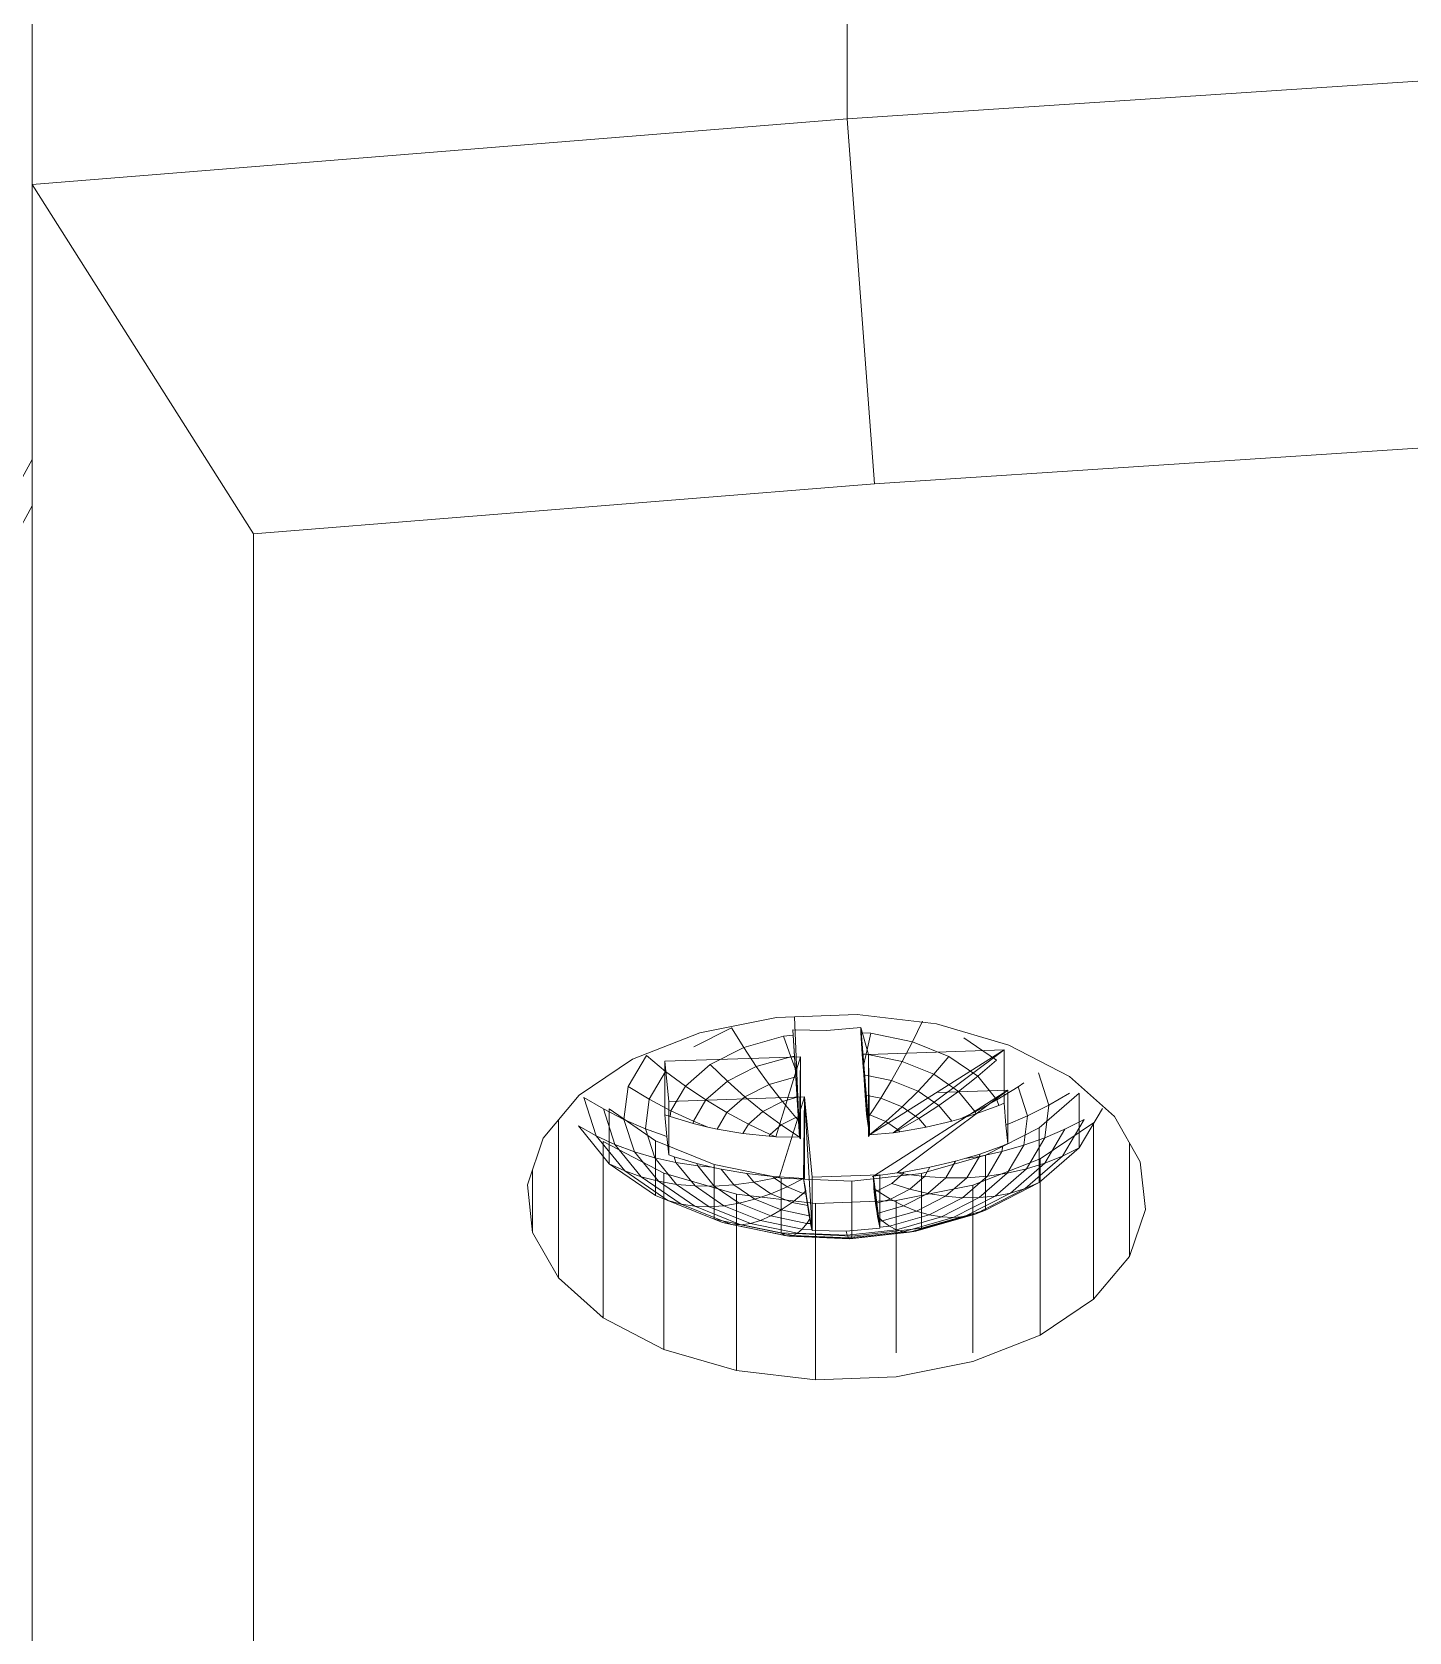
# Model space of a CAD drawing. Header units: inches. Extents: x -827 to 154, y -802 to 207.
# Drawn here: x -512.981 to -512.291, y -206.251 to -205.45 of the extents above; entities that cross this region are included whole.
import ezdxf

# ---------------------------------------------------------------- set-up
doc = ezdxf.new("R2010")
doc.units = ezdxf.units.IN
doc.header["$MEASUREMENT"] = 0
doc.layers.add('Layer0', color=7, linetype='Continuous', lineweight=9)
doc.layers.add('Miter_Saw_Station_skp', color=8, linetype='Continuous', lineweight=9)

# ---------------------------------------------------------------- blocks, each defined once
blk = doc.blocks.new('Miter_Saw_Station_skp_153-V30-Level 1')
at = {"layer": 'Layer0'}
for p, q in [((4.83441, 1.56185), (4.87205, 1.56608)), ((4.83441, 1.56185), (4.87205, 1.56608)), ((4.87262, 1.5673), (4.83756, 1.56336)), ((4.83756, 1.56336), (4.87262, 1.5673)), ((4.84089, 1.564), (4.87323, 1.56763)), ((4.87323, 1.56763), (4.84089, 1.564)), ((4.84438, 1.56376), (4.87386, 1.56707)), ((4.87386, 1.56707), (4.84438, 1.56376)), ((4.87452, 1.56563), (4.84801, 1.56265)), ((4.84801, 1.56265), (4.87452, 1.56563)), ((4.87262, 1.5673), (4.87205, 1.56608)), ((4.87262, 1.5673), (4.87205, 1.56608)), ((4.91026, 1.5644), (4.87205, 1.56608)), ((4.87205, 1.56608), (4.91026, 1.5644)), ((4.87205, 1.56608), (4.87205, 1.53649)), ((4.87205, 1.53649), (4.87205, 1.56608)), ((4.87323, 1.56763), (4.87262, 1.5673)), ((4.87323, 1.56763), (4.87262, 1.5673)), ((4.87262, 1.5673), (4.90821, 1.56574)), ((4.90821, 1.56574), (4.87262, 1.5673)), ((4.87323, 1.56763), (4.90605, 1.56619)), ((4.87386, 1.56707), (4.87323, 1.56763)), ((4.87386, 1.56707), (4.87323, 1.56763)), ((4.90605, 1.56619), (4.87323, 1.56763)), ((4.87452, 1.56563), (4.87386, 1.56707)), ((4.87386, 1.56707), (4.90379, 1.56576)), ((4.87452, 1.56563), (4.87386, 1.56707)), ((4.90379, 1.56576), (4.87386, 1.56707)), ((4.87452, 1.56563), (4.87518, 1.56339)), ((4.87452, 1.56563), (4.90142, 1.56445)), ((4.87518, 1.56339), (4.87452, 1.56563)), ((4.87452, 1.56563), (4.90142, 1.56445)), ((4.89897, 1.56227), (4.90142, 1.56445)), ((4.90142, 1.56445), (4.89897, 1.56227)), ((4.90142, 1.56445), (4.90379, 1.56576)), ((4.90379, 1.56576), (4.90142, 1.56445)), ((4.90142, 1.56445), (4.92689, 1.55919)), ((4.92689, 1.55919), (4.90142, 1.56445)), ((4.90379, 1.56576), (4.90605, 1.56619)), ((4.90605, 1.56619), (4.90379, 1.56576)), ((4.93212, 1.55991), (4.90379, 1.56576)), ((4.90379, 1.56576), (4.93212, 1.55991)), ((4.90821, 1.56574), (4.90605, 1.56619)), ((4.90605, 1.56619), (4.93713, 1.55977)), ((4.90605, 1.56619), (4.90821, 1.56574)), ((4.93713, 1.55977), (4.90605, 1.56619)), ((4.91026, 1.5644), (4.90821, 1.56574)), ((4.94191, 1.55878), (4.90821, 1.56574)), ((4.90821, 1.56574), (4.94191, 1.55878)), ((4.90821, 1.56574), (4.91026, 1.5644)), ((4.94644, 1.55693), (4.91026, 1.5644)), ((4.91026, 1.53482), (4.91026, 1.5644)), ((4.91026, 1.5644), (4.94644, 1.55693)), ((4.91026, 1.5644), (4.91026, 1.53482)), ((4.79462, 1.54446), (4.81735, 1.55605)), ((4.81735, 1.55605), (4.79462, 1.54446)), ((4.7999, 1.55201), (4.83441, 1.56185)), ((4.7999, 1.55201), (4.83441, 1.56185)), ((4.82371, 1.55572), (4.80328, 1.54531)), ((4.80328, 1.54531), (4.82371, 1.55572)), ((4.80542, 1.55419), (4.83756, 1.56336)), ((4.83756, 1.56336), (4.80542, 1.55419)), ((4.84089, 1.564), (4.81124, 1.55554)), ((4.81124, 1.55554), (4.84089, 1.564)), ((4.81124, 1.55554), (4.81735, 1.55605)), ((4.81735, 1.55605), (4.81124, 1.55554)), ((4.84438, 1.56376), (4.81735, 1.55605)), ((4.81735, 1.55605), (4.84438, 1.56376)), ((4.82371, 1.55572), (4.81735, 1.55605)), ((4.81735, 1.55605), (4.82371, 1.55572)), ((4.82371, 1.55572), (4.84801, 1.56265)), ((4.84801, 1.56265), (4.82371, 1.55572)), ((4.82371, 1.55572), (4.83031, 1.55456)), ((4.83031, 1.55456), (4.82371, 1.55572)), ((4.83031, 1.55456), (4.85178, 1.56068)), ((4.85178, 1.56068), (4.83031, 1.55456)), ((4.83441, 1.56185), (4.83756, 1.56336)), ((4.83756, 1.56336), (4.83441, 1.56185)), ((4.83441, 1.53226), (4.83441, 1.56185)), ((4.83441, 1.56185), (4.83441, 1.53226)), ((4.85566, 1.55785), (4.83711, 1.55256)), ((4.83711, 1.55256), (4.85566, 1.55785)), ((4.84089, 1.564), (4.83756, 1.56336)), ((4.83756, 1.56336), (4.84089, 1.564)), ((4.84089, 1.564), (4.84438, 1.56376)), ((4.84438, 1.56376), (4.84089, 1.564)), ((4.84438, 1.56376), (4.84801, 1.56265)), ((4.84801, 1.56265), (4.84438, 1.56376)), ((4.85178, 1.56068), (4.84801, 1.56265)), ((4.84801, 1.56265), (4.85178, 1.56068)), ((4.85178, 1.56068), (4.85702, 1.56127)), ((4.85702, 1.56127), (4.85178, 1.56068)), ((4.85178, 1.56068), (4.85566, 1.55785)), ((4.85566, 1.55785), (4.85178, 1.56068)), ((4.85772, 1.55808), (4.85566, 1.55785)), ((4.85772, 1.55808), (4.85566, 1.55785)), ((4.85818, 1.55552), (4.85566, 1.55785)), ((4.85818, 1.55552), (4.85566, 1.55785)), ((4.87518, 1.56339), (4.85686, 1.56182)), ((4.85686, 1.56182), (4.87518, 1.56339)), ((4.85686, 1.53297), (4.85686, 1.56182)), ((4.85686, 1.53297), (4.85686, 1.56182)), ((4.85686, 1.56182), (4.85702, 1.56127)), ((4.85702, 1.56127), (4.85686, 1.56182)), ((4.86039, 1.53375), (4.85686, 1.56182)), ((4.85772, 1.55808), (4.85702, 1.56127)), ((4.85702, 1.56127), (4.85772, 1.55808)), ((4.86039, 1.53375), (4.85702, 1.56127)), ((4.85772, 1.55808), (4.85818, 1.55552)), ((4.85772, 1.55808), (4.85818, 1.55552)), ((4.86039, 1.53375), (4.85772, 1.55808)), ((4.89349, 1.56305), (4.87518, 1.56339)), ((4.89349, 1.56305), (4.87518, 1.56339)), ((4.89349, 1.56305), (4.89349, 1.5342)), ((4.89349, 1.56305), (4.89349, 1.5342)), ((4.89349, 1.56305), (4.89365, 1.5625)), ((4.89349, 1.56305), (4.89365, 1.5625)), ((4.89349, 1.56305), (4.89766, 1.49087)), ((4.89349, 1.56305), (4.89823, 1.53503)), ((4.89436, 1.55931), (4.89365, 1.5625)), ((4.89897, 1.56227), (4.89365, 1.5625)), ((4.89365, 1.5625), (4.89436, 1.55931)), ((4.89365, 1.5625), (4.89897, 1.56227)), ((4.89823, 1.53503), (4.89365, 1.5625)), ((4.89436, 1.55931), (4.89645, 1.55922)), ((4.89436, 1.55931), (4.89481, 1.55676)), ((4.89436, 1.55931), (4.89645, 1.55922)), ((4.89436, 1.55931), (4.89481, 1.55676)), ((4.89823, 1.53503), (4.89436, 1.55931)), ((4.89481, 1.55676), (4.89645, 1.55922)), ((4.89645, 1.55922), (4.89481, 1.55676)), ((4.89481, 1.55676), (4.8951, 1.55507)), ((4.8951, 1.55507), (4.89481, 1.55676)), ((4.89823, 1.53503), (4.89481, 1.55676)), ((4.89897, 1.56227), (4.89645, 1.55922)), ((4.89645, 1.55922), (4.89897, 1.56227)), ((4.9159, 1.55521), (4.89645, 1.55922)), ((4.89645, 1.55922), (4.9159, 1.55521)), ((4.89897, 1.56227), (4.92148, 1.55762)), ((4.92148, 1.55762), (4.89897, 1.56227)), ((4.9159, 1.55521), (4.92148, 1.55762)), ((4.92148, 1.55762), (4.9159, 1.55521)), ((4.92148, 1.55762), (4.92689, 1.55919)), ((4.92689, 1.55919), (4.92148, 1.55762)), ((4.92148, 1.55762), (4.94119, 1.54969)), ((4.94119, 1.54969), (4.92148, 1.55762)), ((4.93212, 1.55991), (4.92689, 1.55919)), ((4.92689, 1.55919), (4.93212, 1.55991)), ((4.9492, 1.55021), (4.92689, 1.55919)), ((4.92689, 1.55919), (4.9492, 1.55021)), ((4.93212, 1.55991), (4.95693, 1.54992)), ((4.93212, 1.55991), (4.93713, 1.55977)), ((4.93713, 1.55977), (4.93212, 1.55991)), ((4.95693, 1.54992), (4.93212, 1.55991)), ((4.93713, 1.55977), (4.96434, 1.54882)), ((4.93713, 1.55977), (4.94191, 1.55878)), ((4.96434, 1.54882), (4.93713, 1.55977)), ((4.94191, 1.55878), (4.93713, 1.55977)), ((4.97141, 1.5469), (4.94191, 1.55878)), ((4.94191, 1.55878), (4.97141, 1.5469)), ((4.94191, 1.55878), (4.94644, 1.55693)), ((4.94644, 1.55693), (4.94191, 1.55878)), ((4.97811, 1.54418), (4.94644, 1.55693)), ((4.94644, 1.55693), (4.97811, 1.54418)), ((4.94644, 1.55693), (4.94644, 1.52735)), ((4.94644, 1.52735), (4.94644, 1.55693)), ((4.77088, 1.53721), (4.7999, 1.55201)), ((4.77088, 1.53721), (4.7999, 1.55201)), ((4.77838, 1.54041), (4.80542, 1.55419)), ((4.80542, 1.55419), (4.77838, 1.54041)), ((4.81124, 1.55554), (4.7863, 1.54283)), ((4.7863, 1.54283), (4.81124, 1.55554)), ((4.80542, 1.55419), (4.7999, 1.55201)), ((4.7999, 1.55201), (4.80542, 1.55419)), ((4.7999, 1.55201), (4.7999, 1.52242)), ((4.7999, 1.52242), (4.7999, 1.55201)), ((4.80542, 1.55419), (4.81124, 1.55554)), ((4.81124, 1.55554), (4.80542, 1.55419)), ((4.83031, 1.55456), (4.81225, 1.54535)), ((4.81225, 1.54535), (4.83031, 1.55456)), ((4.8215, 1.5446), (4.83711, 1.55256)), ((4.83711, 1.55256), (4.8215, 1.5446)), ((4.83031, 1.55456), (4.83711, 1.55256)), ((4.83711, 1.55256), (4.83031, 1.55456)), ((4.84407, 1.54973), (4.83098, 1.54306)), ((4.83098, 1.54306), (4.84407, 1.54973)), ((4.84407, 1.54973), (4.83711, 1.55256)), ((4.83711, 1.55256), (4.84407, 1.54973)), ((4.84407, 1.54973), (4.85847, 1.55384)), ((4.85847, 1.55384), (4.84407, 1.54973)), ((4.84407, 1.54973), (4.85118, 1.5461)), ((4.85118, 1.5461), (4.84407, 1.54973)), ((4.85926, 1.5484), (4.85118, 1.5461)), ((4.85118, 1.5461), (4.85926, 1.5484)), ((4.85818, 1.55552), (4.85847, 1.55384)), ((4.85847, 1.55384), (4.85818, 1.55552)), ((4.86039, 1.53375), (4.85818, 1.55552)), ((4.85847, 1.55384), (4.85926, 1.5484)), ((4.85926, 1.5484), (4.85847, 1.55384)), ((4.86039, 1.53375), (4.85847, 1.55384)), ((4.85926, 1.5484), (4.86006, 1.54214)), ((4.86006, 1.54214), (4.85926, 1.5484)), ((4.86039, 1.53375), (4.85926, 1.5484)), ((4.8951, 1.55507), (4.89589, 1.54963)), ((4.89589, 1.54963), (4.8951, 1.55507)), ((4.91019, 1.55196), (4.8951, 1.55507)), ((4.8951, 1.55507), (4.91019, 1.55196)), ((4.89823, 1.53503), (4.8951, 1.55507)), ((4.89589, 1.54963), (4.89669, 1.54337)), ((4.89589, 1.54963), (4.90435, 1.54788)), ((4.89669, 1.54337), (4.89589, 1.54963)), ((4.90435, 1.54788), (4.89589, 1.54963)), ((4.89823, 1.53503), (4.89589, 1.54963)), ((4.90435, 1.54788), (4.89843, 1.54301)), ((4.89843, 1.54301), (4.90435, 1.54788)), ((4.91019, 1.55196), (4.90435, 1.54788)), ((4.90435, 1.54788), (4.91019, 1.55196)), ((4.91585, 1.54326), (4.90435, 1.54788)), ((4.90435, 1.54788), (4.91585, 1.54326)), ((4.9159, 1.55521), (4.91019, 1.55196)), ((4.91019, 1.55196), (4.9159, 1.55521)), ((4.91019, 1.55196), (4.92448, 1.5462)), ((4.92448, 1.5462), (4.91019, 1.55196)), ((4.9159, 1.55521), (4.93294, 1.54835)), ((4.93294, 1.54835), (4.9159, 1.55521)), ((4.92448, 1.5462), (4.93294, 1.54835)), ((4.93294, 1.54835), (4.92448, 1.5462)), ((4.94119, 1.54969), (4.93294, 1.54835)), ((4.93294, 1.54835), (4.94119, 1.54969)), ((4.93294, 1.54835), (4.94639, 1.53912)), ((4.94639, 1.53912), (4.93294, 1.54835)), ((4.9492, 1.55021), (4.94119, 1.54969)), ((4.94119, 1.54969), (4.9492, 1.55021)), ((4.95675, 1.53901), (4.94119, 1.54969)), ((4.94119, 1.54969), (4.95675, 1.53901)), ((4.9492, 1.55021), (4.96681, 1.53813)), ((4.9492, 1.55021), (4.95693, 1.54992)), ((4.96681, 1.53813), (4.9492, 1.55021)), ((4.95693, 1.54992), (4.9492, 1.55021)), ((4.96434, 1.54882), (4.95693, 1.54992)), ((4.97652, 1.53648), (4.95693, 1.54992)), ((4.95693, 1.54992), (4.97652, 1.53648)), ((4.95693, 1.54992), (4.96434, 1.54882)), ((4.97141, 1.5469), (4.96434, 1.54882)), ((4.96434, 1.54882), (4.98583, 1.53407)), ((4.96434, 1.54882), (4.97141, 1.5469)), ((4.98583, 1.53407), (4.96434, 1.54882)), ((4.77838, 1.54041), (4.7583, 1.52296)), ((4.7583, 1.52296), (4.77838, 1.54041)), ((4.76778, 1.52674), (4.7863, 1.54283)), ((4.7863, 1.54283), (4.76778, 1.52674)), ((4.77838, 1.54041), (4.77088, 1.53721)), ((4.77088, 1.53721), (4.77838, 1.54041)), ((4.79462, 1.54446), (4.77773, 1.52979)), ((4.77773, 1.52979), (4.79462, 1.54446)), ((4.77838, 1.54041), (4.7863, 1.54283)), ((4.7863, 1.54283), (4.77838, 1.54041)), ((4.79462, 1.54446), (4.7863, 1.54283)), ((4.7863, 1.54283), (4.79462, 1.54446)), ((4.7881, 1.53212), (4.80328, 1.54531)), ((4.80328, 1.54531), (4.7881, 1.53212)), ((4.79462, 1.54446), (4.80328, 1.54531)), ((4.80328, 1.54531), (4.79462, 1.54446)), ((4.81225, 1.54535), (4.79884, 1.5337)), ((4.79884, 1.5337), (4.81225, 1.54535)), ((4.81225, 1.54535), (4.80328, 1.54531)), ((4.80328, 1.54531), (4.81225, 1.54535)), ((4.8099, 1.53453), (4.8215, 1.5446)), ((4.8215, 1.5446), (4.8099, 1.53453)), ((4.8215, 1.5446), (4.81225, 1.54535)), ((4.81225, 1.54535), (4.8215, 1.5446)), ((4.83098, 1.54306), (4.82125, 1.53461)), ((4.82125, 1.53461), (4.83098, 1.54306)), ((4.83098, 1.54306), (4.8215, 1.5446)), ((4.8215, 1.5446), (4.83098, 1.54306)), ((4.84065, 1.54073), (4.83098, 1.54306)), ((4.83098, 1.54306), (4.84065, 1.54073)), ((4.83282, 1.53393), (4.84065, 1.54073)), ((4.84065, 1.54073), (4.83282, 1.53393)), ((4.84065, 1.54073), (4.85118, 1.5461)), ((4.85118, 1.5461), (4.84065, 1.54073)), ((4.85047, 1.53762), (4.84065, 1.54073)), ((4.84065, 1.54073), (4.85047, 1.53762)), ((4.85047, 1.53762), (4.8584, 1.54166)), ((4.8584, 1.54166), (4.85047, 1.53762)), ((4.85118, 1.5461), (4.8584, 1.54166)), ((4.8584, 1.54166), (4.85118, 1.5461)), ((4.86006, 1.54214), (4.8584, 1.54166)), ((4.86006, 1.54214), (4.8584, 1.54166)), ((4.86026, 1.54033), (4.8584, 1.54166)), ((4.86026, 1.54033), (4.8584, 1.54166)), ((4.86006, 1.54214), (4.86026, 1.54033)), ((4.86006, 1.54214), (4.86026, 1.54033)), ((4.86039, 1.53375), (4.86006, 1.54214)), ((4.86026, 1.54033), (4.86039, 1.53375)), ((4.86039, 1.53375), (4.86026, 1.54033)), ((4.89669, 1.54337), (4.8969, 1.54156)), ((4.89669, 1.54337), (4.89843, 1.54301)), ((4.89669, 1.54337), (4.8969, 1.54156)), ((4.89669, 1.54337), (4.89843, 1.54301)), ((4.89823, 1.53503), (4.89669, 1.54337)), ((4.8969, 1.54156), (4.89843, 1.54301)), ((4.89843, 1.54301), (4.8969, 1.54156)), ((4.89823, 1.53503), (4.8969, 1.54156)), ((4.8969, 1.54156), (4.89823, 1.53503)), ((4.89823, 1.53503), (4.90708, 1.53953)), ((4.90708, 1.53953), (4.89823, 1.53503)), ((4.90708, 1.53953), (4.89843, 1.54301)), ((4.89843, 1.54301), (4.90708, 1.53953)), ((4.90708, 1.53953), (4.91585, 1.54326)), ((4.91585, 1.54326), (4.90708, 1.53953)), ((4.91392, 1.53484), (4.90708, 1.53953)), ((4.90708, 1.53953), (4.91392, 1.53484)), ((4.91585, 1.54326), (4.92448, 1.5462)), ((4.92448, 1.5462), (4.91585, 1.54326)), ((4.91585, 1.54326), (4.92492, 1.53703)), ((4.92492, 1.53703), (4.91585, 1.54326)), ((4.92448, 1.5462), (4.93576, 1.53846)), ((4.93576, 1.53846), (4.92448, 1.5462)), ((4.93576, 1.53846), (4.92492, 1.53703)), ((4.92492, 1.53703), (4.93576, 1.53846)), ((4.94639, 1.53912), (4.93576, 1.53846)), ((4.93576, 1.53846), (4.94639, 1.53912)), ((4.94271, 1.52995), (4.93576, 1.53846)), ((4.93576, 1.53846), (4.94271, 1.52995)), ((4.95675, 1.53901), (4.94639, 1.53912)), ((4.95534, 1.52814), (4.94639, 1.53912)), ((4.94639, 1.53912), (4.95534, 1.52814)), ((4.94639, 1.53912), (4.95675, 1.53901)), ((4.96681, 1.53813), (4.95675, 1.53901)), ((4.95675, 1.53901), (4.96711, 1.52631)), ((4.95675, 1.53901), (4.96681, 1.53813)), ((4.96711, 1.52631), (4.95675, 1.53901)), ((4.97811, 1.54418), (4.97141, 1.5469)), ((4.99471, 1.53091), (4.97141, 1.5469)), ((4.97141, 1.5469), (4.99471, 1.53091)), ((4.97141, 1.5469), (4.97811, 1.54418)), ((5.00312, 1.52702), (4.97811, 1.54418)), ((4.97811, 1.5146), (4.97811, 1.54418)), ((5.00312, 1.52702), (4.97811, 1.54418)), ((4.97811, 1.5146), (4.97811, 1.54418)), ((4.74932, 1.51848), (4.77088, 1.53721)), ((4.77088, 1.53721), (4.74932, 1.51848)), ((4.77773, 1.52979), (4.76778, 1.52674)), ((4.76778, 1.52674), (4.77773, 1.52979)), ((4.77773, 1.52979), (4.76784, 1.51304)), ((4.76784, 1.51304), (4.77773, 1.52979)), ((4.77088, 1.53721), (4.77088, 1.50762)), ((4.77088, 1.53721), (4.77088, 1.50762)), ((4.7881, 1.53212), (4.77773, 1.52979)), ((4.77773, 1.52979), (4.7881, 1.53212)), ((4.7881, 1.53212), (4.7792, 1.51705)), ((4.7792, 1.51705), (4.7881, 1.53212)), ((4.86039, 1.53375), (4.78776, 1.48717)), ((4.78776, 1.48717), (4.84762, 1.53195)), ((4.7881, 1.53212), (4.79884, 1.5337)), ((4.79884, 1.5337), (4.7881, 1.53212)), ((4.79098, 1.52039), (4.79884, 1.5337)), ((4.79884, 1.5337), (4.79098, 1.52039)), ((4.79884, 1.5337), (4.8099, 1.53453)), ((4.8099, 1.53453), (4.79884, 1.5337)), ((4.83441, 1.53226), (4.7999, 1.52242)), ((4.7999, 1.52242), (4.83441, 1.53226)), ((4.80311, 1.52302), (4.8099, 1.53453)), ((4.8099, 1.53453), (4.80311, 1.52302)), ((4.8099, 1.53453), (4.82125, 1.53461)), ((4.82125, 1.53461), (4.8099, 1.53453)), ((4.81598, 1.52568), (4.82125, 1.53461)), ((4.81598, 1.52568), (4.82125, 1.53461)), ((4.83282, 1.53393), (4.82125, 1.53461)), ((4.82125, 1.53461), (4.83282, 1.53393)), ((4.83282, 1.53393), (4.82987, 1.52893)), ((4.83282, 1.53393), (4.82987, 1.52893)), ((4.84397, 1.53148), (4.82987, 1.52893)), ((4.84397, 1.53148), (4.82987, 1.52893)), ((4.83282, 1.53393), (4.84458, 1.53251)), ((4.83282, 1.53393), (4.84458, 1.53251)), ((4.87205, 1.53649), (4.83441, 1.53226)), ((4.83441, 1.53226), (4.87205, 1.53649)), ((4.84458, 1.53251), (4.84397, 1.53148)), ((4.84397, 1.53148), (4.84458, 1.53251)), ((4.84762, 1.53195), (4.84397, 1.53148)), ((4.84762, 1.53195), (4.84397, 1.53148)), ((4.85047, 1.53762), (4.84458, 1.53251)), ((4.84458, 1.53251), (4.85047, 1.53762)), ((4.84458, 1.53251), (4.84762, 1.53195)), ((4.84458, 1.53251), (4.84762, 1.53195)), ((4.86039, 1.53375), (4.84762, 1.53195)), ((4.86039, 1.53375), (4.84762, 1.53195)), ((4.85686, 1.53297), (4.89349, 1.5342)), ((4.85686, 1.53297), (4.89349, 1.5342)), ((4.86039, 1.53375), (4.86103, 1.53402)), ((4.86039, 1.53375), (4.86103, 1.53402)), ((4.91026, 1.53482), (4.87205, 1.53649)), ((4.91026, 1.53482), (4.87205, 1.53649)), ((4.89766, 1.49087), (4.89349, 1.5342)), ((4.89766, 1.49087), (4.89349, 1.5342)), ((4.89766, 1.49087), (4.89766, 1.53525)), ((4.89823, 1.53503), (4.89766, 1.53525)), ((4.89766, 1.49087), (4.89766, 1.53525)), ((4.89823, 1.53503), (4.89766, 1.53525)), ((4.89766, 1.49087), (4.89823, 1.53503)), ((4.89766, 1.49087), (4.89823, 1.53503)), ((4.89766, 1.49087), (4.91107, 1.53408)), ((4.89823, 1.53503), (4.91107, 1.53408)), ((4.91107, 1.53408), (4.89823, 1.53503)), ((4.94644, 1.52735), (4.91026, 1.53482)), ((4.94644, 1.52735), (4.91026, 1.53482)), ((4.91392, 1.53484), (4.91107, 1.53408)), ((4.91392, 1.53484), (4.91107, 1.53408)), ((4.91472, 1.53386), (4.91107, 1.53408)), ((4.91472, 1.53386), (4.91107, 1.53408)), ((4.92492, 1.53703), (4.91392, 1.53484)), ((4.91392, 1.53484), (4.92492, 1.53703)), ((4.91392, 1.53484), (4.91472, 1.53386)), ((4.91392, 1.53484), (4.91472, 1.53386)), ((4.92882, 1.53225), (4.91472, 1.53386)), ((4.92882, 1.53225), (4.91472, 1.53386)), ((4.92492, 1.53703), (4.92882, 1.53225)), ((4.92882, 1.53225), (4.92492, 1.53703)), ((4.94271, 1.52995), (4.92882, 1.53225)), ((4.94271, 1.52995), (4.92882, 1.53225)), ((4.9477, 1.52884), (4.94271, 1.52995)), ((4.9477, 1.52884), (4.94271, 1.52995)), ((4.97652, 1.53648), (4.96681, 1.53813)), ((4.96681, 1.53813), (4.97853, 1.52376)), ((4.96681, 1.53813), (4.97652, 1.53648)), ((4.97853, 1.52376), (4.96681, 1.53813)), ((4.97652, 1.53648), (4.98956, 1.52049)), ((4.97652, 1.53648), (4.98583, 1.53407)), ((4.98956, 1.52049), (4.97652, 1.53648)), ((4.98583, 1.53407), (4.97652, 1.53648)), ((5.00013, 1.51654), (4.98583, 1.53407)), ((4.99471, 1.53091), (4.98583, 1.53407)), ((4.98583, 1.53407), (5.00013, 1.51654)), ((4.98583, 1.53407), (4.99471, 1.53091)), ((5.01022, 1.5119), (4.99471, 1.53091)), ((5.00312, 1.52702), (4.99471, 1.53091)), ((4.99471, 1.53091), (5.01022, 1.5119)), ((4.99471, 1.53091), (5.00312, 1.52702)), ((4.74653, 1.50303), (4.7583, 1.52296)), ((4.7583, 1.52296), (4.74653, 1.50303)), ((4.74932, 1.51848), (4.7583, 1.52296)), ((4.7583, 1.52296), (4.74932, 1.51848)), ((4.75693, 1.50836), (4.76778, 1.52674)), ((4.76778, 1.52674), (4.75693, 1.50836)), ((4.7583, 1.52296), (4.76778, 1.52674)), ((4.76778, 1.52674), (4.7583, 1.52296)), ((4.7999, 1.52242), (4.77088, 1.50762)), ((4.77088, 1.50762), (4.7999, 1.52242)), ((4.80296, 1.52179), (4.79058, 1.51724)), ((4.80296, 1.52179), (4.79058, 1.51724)), ((4.79098, 1.52039), (4.80311, 1.52302)), ((4.79098, 1.52039), (4.80311, 1.52302)), ((4.81098, 1.52425), (4.80296, 1.52179)), ((4.81098, 1.52425), (4.80296, 1.52179)), ((4.80296, 1.52179), (4.80311, 1.52302)), ((4.80311, 1.52302), (4.80296, 1.52179)), ((4.80311, 1.52302), (4.81098, 1.52425)), ((4.80311, 1.52302), (4.81098, 1.52425)), ((4.81598, 1.52568), (4.81098, 1.52425)), ((4.81598, 1.52568), (4.81098, 1.52425)), ((4.81598, 1.52568), (4.82987, 1.52893)), ((4.82987, 1.52893), (4.81598, 1.52568)), ((4.97811, 1.5146), (4.94644, 1.52735)), ((4.97811, 1.5146), (4.94644, 1.52735)), ((4.95573, 1.52692), (4.9477, 1.52884)), ((4.9477, 1.52884), (4.95534, 1.52814)), ((4.95534, 1.52814), (4.9477, 1.52884)), ((4.95573, 1.52692), (4.9477, 1.52884)), ((4.95573, 1.52692), (4.95534, 1.52814)), ((4.96711, 1.52631), (4.95534, 1.52814)), ((4.95534, 1.52814), (4.95573, 1.52692)), ((4.96711, 1.52631), (4.95534, 1.52814)), ((4.9681, 1.52321), (4.95573, 1.52692)), ((4.95573, 1.52692), (4.9681, 1.52321)), ((4.96711, 1.52631), (4.9681, 1.52321)), ((4.96711, 1.52631), (4.9681, 1.52321)), ((4.96711, 1.52631), (4.97853, 1.52376)), ((4.97853, 1.52376), (4.96711, 1.52631)), ((4.97093, 1.52218), (4.9681, 1.52321)), ((4.97093, 1.52218), (4.9681, 1.52321)), ((4.97093, 1.52218), (4.97093, 1.49333)), ((4.97093, 1.52218), (4.97093, 1.49333)), ((4.97093, 1.52218), (4.97197, 1.51231)), ((4.97093, 1.52218), (4.97197, 1.51231)), ((4.98956, 1.52049), (4.97853, 1.52376)), ((4.98357, 1.50808), (4.97853, 1.52376)), ((4.97853, 1.52376), (4.98357, 1.50808)), ((4.97853, 1.52376), (4.98956, 1.52049)), ((5.01977, 1.50661), (5.00312, 1.52702)), ((5.01977, 1.50661), (5.00312, 1.52702)), ((5.00312, 1.49743), (5.00312, 1.52702)), ((5.00312, 1.52702), (5.00312, 1.49743)), ((4.73669, 1.49709), (4.74932, 1.51848)), ((4.74932, 1.51848), (4.73669, 1.49709)), ((4.74932, 1.48889), (4.74932, 1.51848)), ((4.74932, 1.51848), (4.74932, 1.48889)), ((4.75693, 1.50836), (4.76784, 1.51304)), ((4.76784, 1.51304), (4.75693, 1.50836)), ((4.76784, 1.51304), (4.76562, 1.49534)), ((4.76784, 1.51304), (4.76562, 1.49534)), ((4.76784, 1.51304), (4.7792, 1.51705)), ((4.76784, 1.51304), (4.7792, 1.51705)), ((4.7792, 1.51705), (4.77721, 1.50114)), ((4.77721, 1.50114), (4.7792, 1.51705)), ((4.7792, 1.51705), (4.79098, 1.52039)), ((4.7792, 1.51705), (4.79098, 1.52039)), ((4.78776, 1.51602), (4.79058, 1.51724)), ((4.79058, 1.51724), (4.78776, 1.51602)), ((4.78776, 1.48717), (4.78776, 1.51602)), ((4.78776, 1.51602), (4.7888, 1.50615)), ((4.7888, 1.50615), (4.78776, 1.51602)), ((4.78776, 1.48717), (4.78776, 1.51602)), ((4.79058, 1.51724), (4.79098, 1.52039)), ((4.79098, 1.52039), (4.79058, 1.51724)), ((4.89974, 1.4692), (4.89974, 1.51358)), ((4.90038, 1.51265), (4.89974, 1.51358)), ((4.89974, 1.4692), (4.89974, 1.51358)), ((4.90038, 1.51265), (4.89974, 1.51358)), ((4.89974, 1.4692), (4.90038, 1.51265)), ((4.89974, 1.4692), (4.90038, 1.51265)), ((4.90038, 1.51265), (4.90051, 1.50404)), ((4.91315, 1.51242), (4.90038, 1.51265)), ((4.90051, 1.50404), (4.90038, 1.51265)), ((4.9103, 1.50604), (4.90038, 1.51265)), ((4.90038, 1.51265), (4.9103, 1.50604)), ((4.90038, 1.51265), (4.91315, 1.51242)), ((4.90038, 1.51265), (4.90375, 1.45752)), ((4.90038, 1.51265), (4.90303, 1.44762)), ((4.90038, 1.51265), (4.90391, 1.45472)), ((4.90038, 1.51265), (4.90305, 1.46896)), ((4.90038, 1.51265), (4.90259, 1.4759)), ((4.90038, 1.51265), (4.90231, 1.48013)), ((4.90038, 1.51265), (4.90152, 1.49111)), ((4.90038, 1.51265), (4.90071, 1.50153)), ((4.97811, 1.5146), (5.00312, 1.49743)), ((5.00312, 1.49743), (4.97811, 1.5146)), ((5.00013, 1.51654), (4.98956, 1.52049)), ((4.98956, 1.52049), (4.99516, 1.50306)), ((4.98956, 1.52049), (5.00013, 1.51654)), ((4.99516, 1.50306), (4.98956, 1.52049)), ((5.00013, 1.51654), (5.00628, 1.49741)), ((5.00013, 1.51654), (5.01022, 1.5119)), ((5.01022, 1.5119), (5.00013, 1.51654)), ((5.00628, 1.49741), (5.00013, 1.51654)), ((4.74653, 1.50303), (4.75693, 1.50836)), ((4.74653, 1.50303), (4.75693, 1.50836)), ((4.74932, 1.48889), (4.77088, 1.50762)), ((4.74932, 1.48889), (4.77088, 1.50762)), ((4.77721, 1.50114), (4.7888, 1.50615)), ((4.7888, 1.50615), (4.77721, 1.50114)), ((4.78984, 1.49436), (4.7888, 1.50615)), ((4.78984, 1.49436), (4.7888, 1.50615)), ((4.86254, 1.51138), (4.78984, 1.46551)), ((4.78984, 1.46551), (4.8497, 1.51028)), ((4.81807, 1.50402), (4.81307, 1.50258)), ((4.81807, 1.50402), (4.81307, 1.50258)), ((4.83195, 1.50726), (4.81807, 1.50402)), ((4.81807, 1.50402), (4.83195, 1.50726)), ((4.82501, 1.49551), (4.81807, 1.50402)), ((4.81807, 1.50402), (4.82501, 1.49551)), ((4.83195, 1.50726), (4.84605, 1.50981)), ((4.84605, 1.50981), (4.83195, 1.50726)), ((4.83195, 1.50726), (4.83585, 1.50248)), ((4.83585, 1.50248), (4.83195, 1.50726)), ((4.83585, 1.50248), (4.84685, 1.50883)), ((4.84685, 1.50883), (4.83585, 1.50248)), ((4.85369, 1.50414), (4.84493, 1.49626)), ((4.84493, 1.49626), (4.85369, 1.50414)), ((4.8497, 1.51028), (4.84605, 1.50981)), ((4.8497, 1.51028), (4.84605, 1.50981)), ((4.84685, 1.50883), (4.84605, 1.50981)), ((4.84685, 1.50883), (4.84605, 1.50981)), ((4.84685, 1.50883), (4.8497, 1.51028)), ((4.8497, 1.51028), (4.84685, 1.50883)), ((4.85369, 1.50414), (4.84685, 1.50883)), ((4.84685, 1.50883), (4.85369, 1.50414)), ((4.86254, 1.51138), (4.8497, 1.51028)), ((4.86254, 1.51138), (4.8497, 1.51028)), ((4.86254, 1.51138), (4.85369, 1.50414)), ((4.85369, 1.50414), (4.86254, 1.51138)), ((4.86234, 1.50066), (4.85369, 1.50414)), ((4.85369, 1.50414), (4.86234, 1.50066)), ((4.86254, 1.51138), (4.86311, 1.51235)), ((4.86254, 1.51138), (4.86311, 1.51235)), ((4.86254, 1.51138), (4.86387, 1.50281)), ((4.86387, 1.50281), (4.86254, 1.51138)), ((4.86311, 1.46797), (4.86254, 1.51138)), ((4.86728, 1.45349), (4.86254, 1.51138)), ((4.86254, 1.51138), (4.86712, 1.45628)), ((4.86254, 1.51138), (4.86641, 1.46773)), ((4.86254, 1.51138), (4.86596, 1.47467)), ((4.86254, 1.51138), (4.86567, 1.47889)), ((4.86254, 1.51138), (4.86488, 1.48988)), ((4.86254, 1.51138), (4.86408, 1.5003)), ((4.86254, 1.51138), (4.86311, 1.46797)), ((4.86311, 1.46797), (4.86311, 1.51235)), ((4.86311, 1.46797), (4.86311, 1.51235)), ((4.89974, 1.4692), (4.91315, 1.51242)), ((4.90071, 1.50153), (4.90051, 1.50404)), ((4.90051, 1.50404), (4.90237, 1.502)), ((4.90051, 1.50404), (4.90237, 1.502)), ((4.90051, 1.50404), (4.90071, 1.50153)), ((4.90237, 1.502), (4.9103, 1.50604)), ((4.9103, 1.50604), (4.90237, 1.502)), ((4.9103, 1.50604), (4.91619, 1.51116)), ((4.91619, 1.51116), (4.9103, 1.50604)), ((4.92012, 1.49879), (4.9103, 1.50604)), ((4.9103, 1.50604), (4.92012, 1.49879)), ((4.9168, 1.51219), (4.91315, 1.51242)), ((4.9168, 1.51219), (4.91315, 1.51242)), ((4.91619, 1.51116), (4.91315, 1.51242)), ((4.91619, 1.51116), (4.91315, 1.51242)), ((4.9168, 1.51219), (4.91619, 1.51116)), ((4.91619, 1.51116), (4.9168, 1.51219)), ((4.92795, 1.50558), (4.91619, 1.51116)), ((4.91619, 1.51116), (4.92795, 1.50558)), ((4.9309, 1.51059), (4.9168, 1.51219)), ((4.9309, 1.51059), (4.9168, 1.51219)), ((4.92795, 1.50558), (4.92012, 1.49879)), ((4.92012, 1.49879), (4.92795, 1.50558)), ((4.92795, 1.50558), (4.9309, 1.51059)), ((4.9309, 1.51059), (4.92795, 1.50558)), ((4.93952, 1.49936), (4.92795, 1.50558)), ((4.92795, 1.50558), (4.93952, 1.49936)), ((4.94479, 1.50828), (4.9309, 1.51059)), ((4.94479, 1.50828), (4.9309, 1.51059)), ((4.94479, 1.50828), (4.93952, 1.49936)), ((4.93952, 1.49936), (4.94479, 1.50828)), ((4.94979, 1.50718), (4.94479, 1.50828)), ((4.94479, 1.50828), (4.94979, 1.50718)), ((4.95781, 1.50526), (4.94979, 1.50718)), ((4.95781, 1.50526), (4.94979, 1.50718)), ((4.95766, 1.50402), (4.94979, 1.50718)), ((4.95766, 1.50402), (4.94979, 1.50718)), ((4.95087, 1.49252), (4.95766, 1.50402)), ((4.95766, 1.50402), (4.95087, 1.49252)), ((4.95766, 1.50402), (4.95781, 1.50526)), ((4.95781, 1.50526), (4.95766, 1.50402)), ((4.95766, 1.50402), (4.96979, 1.4984)), ((4.96979, 1.4984), (4.95766, 1.50402)), ((4.97019, 1.50155), (4.95781, 1.50526)), ((4.97019, 1.50155), (4.95781, 1.50526)), ((4.97301, 1.50052), (4.97197, 1.51231)), ((4.98357, 1.50808), (4.97197, 1.51231)), ((4.97301, 1.50052), (4.97197, 1.51231)), ((4.98357, 1.50808), (4.97197, 1.51231)), ((4.98157, 1.49217), (4.98357, 1.50808)), ((4.98157, 1.49217), (4.98357, 1.50808)), ((4.99516, 1.50306), (4.98357, 1.50808)), ((4.99516, 1.50306), (4.98357, 1.50808)), ((5.01688, 1.49116), (5.01022, 1.5119)), ((5.01977, 1.50661), (5.01022, 1.5119)), ((5.01022, 1.5119), (5.01688, 1.49116)), ((5.01022, 1.5119), (5.01977, 1.50661)), ((4.75449, 1.48894), (4.76562, 1.49534)), ((4.75449, 1.48894), (4.76562, 1.49534)), ((4.76562, 1.49534), (4.77721, 1.50114)), ((4.77721, 1.50114), (4.76562, 1.49534)), ((4.76562, 1.49534), (4.77122, 1.4779)), ((4.77122, 1.4779), (4.76562, 1.49534)), ((4.78224, 1.48546), (4.77721, 1.50114)), ((4.78224, 1.48546), (4.77721, 1.50114)), ((4.78984, 1.49436), (4.79267, 1.49557)), ((4.79267, 1.49557), (4.78984, 1.49436)), ((4.80504, 1.50012), (4.79267, 1.49557)), ((4.79267, 1.49557), (4.80504, 1.50012)), ((4.79366, 1.49248), (4.79267, 1.49557)), ((4.79267, 1.49557), (4.79366, 1.49248)), ((4.79366, 1.49248), (4.80543, 1.4989)), ((4.80543, 1.4989), (4.79366, 1.49248)), ((4.81307, 1.50258), (4.80504, 1.50012)), ((4.81307, 1.50258), (4.80504, 1.50012)), ((4.80543, 1.4989), (4.80504, 1.50012)), ((4.80543, 1.4989), (4.80504, 1.50012)), ((4.81307, 1.50258), (4.80543, 1.4989)), ((4.80543, 1.4989), (4.81307, 1.50258)), ((4.81439, 1.48793), (4.80543, 1.4989)), ((4.80543, 1.4989), (4.81439, 1.48793)), ((4.81439, 1.48793), (4.82501, 1.49551)), ((4.82501, 1.49551), (4.81439, 1.48793)), ((4.82501, 1.49551), (4.83585, 1.50248)), ((4.83585, 1.50248), (4.82501, 1.49551)), ((4.8363, 1.48776), (4.82501, 1.49551)), ((4.82501, 1.49551), (4.8363, 1.48776)), ((4.83585, 1.50248), (4.84493, 1.49626)), ((4.84493, 1.49626), (4.83585, 1.50248)), ((4.84493, 1.49626), (4.8363, 1.48776)), ((4.8363, 1.48776), (4.84493, 1.49626)), ((4.84493, 1.49626), (4.85642, 1.49163)), ((4.85642, 1.49163), (4.84493, 1.49626)), ((4.86234, 1.50066), (4.85642, 1.49163)), ((4.85642, 1.49163), (4.86234, 1.50066)), ((4.86387, 1.50281), (4.86234, 1.50066)), ((4.86387, 1.50281), (4.86234, 1.50066)), ((4.86408, 1.5003), (4.86234, 1.50066)), ((4.86408, 1.5003), (4.86234, 1.50066)), ((4.86387, 1.50281), (4.86408, 1.5003)), ((4.86408, 1.5003), (4.86387, 1.50281)), ((4.86488, 1.48988), (4.86408, 1.5003)), ((4.86408, 1.5003), (4.86488, 1.48988)), ((4.90237, 1.502), (4.90071, 1.50153)), ((4.90071, 1.50153), (4.90237, 1.502)), ((4.90152, 1.49111), (4.90071, 1.50153)), ((4.90071, 1.50153), (4.90152, 1.49111)), ((4.90237, 1.502), (4.90959, 1.49342)), ((4.90959, 1.49342), (4.90237, 1.502)), ((4.92012, 1.49879), (4.90959, 1.49342)), ((4.90959, 1.49342), (4.92012, 1.49879)), ((4.92979, 1.49091), (4.92012, 1.49879)), ((4.92012, 1.49879), (4.92979, 1.49091)), ((4.92979, 1.49091), (4.93952, 1.49936)), ((4.93952, 1.49936), (4.92979, 1.49091)), ((4.95087, 1.49252), (4.93952, 1.49936)), ((4.93952, 1.49936), (4.95087, 1.49252)), ((4.96979, 1.4984), (4.96194, 1.48509)), ((4.96194, 1.48509), (4.96979, 1.4984)), ((4.97019, 1.50155), (4.96979, 1.4984)), ((4.96979, 1.4984), (4.97019, 1.50155)), ((4.98157, 1.49217), (4.96979, 1.4984)), ((4.98157, 1.49217), (4.96979, 1.4984)), ((4.97019, 1.50155), (4.97301, 1.50052)), ((4.97301, 1.50052), (4.97019, 1.50155)), ((4.97301, 1.47167), (4.97301, 1.50052)), ((4.97301, 1.47167), (4.97301, 1.50052)), ((4.99516, 1.50306), (4.99293, 1.48536)), ((4.99293, 1.48536), (4.99516, 1.50306)), ((5.00628, 1.49741), (4.99516, 1.50306)), ((5.00628, 1.49741), (4.99516, 1.50306)), ((5.01688, 1.49116), (5.00628, 1.49741)), ((5.01688, 1.49116), (5.00628, 1.49741)), ((4.78224, 1.48546), (4.79366, 1.49248)), ((4.78224, 1.48546), (4.79366, 1.49248)), ((4.82623, 1.48847), (4.78776, 1.48717)), ((4.82623, 1.48847), (4.78776, 1.48717)), ((4.78984, 1.49436), (4.78984, 1.46551)), ((4.78984, 1.46551), (4.78984, 1.49436)), ((4.80402, 1.47978), (4.79366, 1.49248)), ((4.79366, 1.49248), (4.80402, 1.47978)), ((4.80402, 1.47978), (4.81439, 1.48793)), ((4.81439, 1.48793), (4.80402, 1.47978)), ((4.81439, 1.48793), (4.82784, 1.4787)), ((4.82784, 1.4787), (4.81439, 1.48793)), ((4.8363, 1.48776), (4.82784, 1.4787)), ((4.82784, 1.4787), (4.8363, 1.48776)), ((4.85059, 1.48201), (4.8363, 1.48776)), ((4.8363, 1.48776), (4.85059, 1.48201)), ((4.85059, 1.48201), (4.85642, 1.49163)), ((4.85642, 1.49163), (4.85059, 1.48201)), ((4.86488, 1.48988), (4.85642, 1.49163)), ((4.85642, 1.49163), (4.86488, 1.48988)), ((4.86567, 1.47889), (4.86488, 1.48988)), ((4.86488, 1.48988), (4.86567, 1.47889)), ((4.89766, 1.49087), (4.97093, 1.49333)), ((4.89766, 1.49087), (4.97093, 1.49333)), ((4.90152, 1.49111), (4.90959, 1.49342)), ((4.90959, 1.49342), (4.90152, 1.49111)), ((4.90231, 1.48013), (4.90152, 1.49111)), ((4.90152, 1.49111), (4.90231, 1.48013)), ((4.90959, 1.49342), (4.9167, 1.48423)), ((4.9167, 1.48423), (4.90959, 1.49342)), ((4.9167, 1.48423), (4.92979, 1.49091)), ((4.92979, 1.49091), (4.9167, 1.48423)), ((4.92979, 1.49091), (4.93927, 1.48244)), ((4.93927, 1.48244), (4.92979, 1.49091)), ((4.95087, 1.49252), (4.93927, 1.48244)), ((4.93927, 1.48244), (4.95087, 1.49252)), ((4.95087, 1.49252), (4.96194, 1.48509)), ((4.96194, 1.48509), (4.95087, 1.49252)), ((4.97301, 1.47167), (4.97093, 1.49333)), ((4.97301, 1.47167), (4.97093, 1.49333)), ((4.98157, 1.49217), (4.97268, 1.47711)), ((4.97268, 1.47711), (4.98157, 1.49217)), ((4.98157, 1.49217), (4.99293, 1.48536)), ((4.99293, 1.48536), (4.98157, 1.49217)), ((4.78224, 1.48546), (4.7791, 1.48331)), ((4.7791, 1.48331), (4.78224, 1.48546)), ((4.80402, 1.47978), (4.79396, 1.47109)), ((4.79396, 1.47109), (4.80402, 1.47978)), ((4.80402, 1.47978), (4.81958, 1.4691)), ((4.81958, 1.4691), (4.80402, 1.47978)), ((4.82784, 1.4787), (4.81958, 1.4691)), ((4.81958, 1.4691), (4.82784, 1.4787)), ((4.82784, 1.4787), (4.84487, 1.47184)), ((4.84487, 1.47184), (4.82784, 1.4787)), ((4.85059, 1.48201), (4.84487, 1.47184)), ((4.84487, 1.47184), (4.85059, 1.48201)), ((4.85059, 1.48201), (4.86567, 1.47889)), ((4.86567, 1.47889), (4.85059, 1.48201)), ((4.86596, 1.47467), (4.86567, 1.47889)), ((4.86596, 1.47467), (4.86567, 1.47889)), ((4.90231, 1.48013), (4.9167, 1.48423)), ((4.9167, 1.48423), (4.90231, 1.48013)), ((4.90259, 1.4759), (4.90231, 1.48013)), ((4.90259, 1.4759), (4.90231, 1.48013)), ((4.9167, 1.48423), (4.92367, 1.47449)), ((4.92367, 1.47449), (4.9167, 1.48423)), ((4.93927, 1.48244), (4.92367, 1.47449)), ((4.92367, 1.47449), (4.93927, 1.48244)), ((4.94852, 1.47343), (4.93927, 1.48244)), ((4.93927, 1.48244), (4.94852, 1.47343)), ((4.94852, 1.47343), (4.96194, 1.48509)), ((4.96194, 1.48509), (4.94852, 1.47343)), ((4.96194, 1.48509), (4.97268, 1.47711)), ((4.97268, 1.47711), (4.96194, 1.48509)), ((4.99293, 1.48536), (4.98304, 1.4686)), ((4.98304, 1.4686), (4.99293, 1.48536)), ((4.81158, 1.45901), (4.79396, 1.47109)), ((4.79396, 1.47109), (4.81158, 1.45901)), ((4.84487, 1.47184), (4.83929, 1.46116)), ((4.83929, 1.46116), (4.84487, 1.47184)), ((4.86432, 1.46782), (4.84487, 1.47184)), ((4.84487, 1.47184), (4.86432, 1.46782)), ((4.86596, 1.47467), (4.86432, 1.46782)), ((4.86596, 1.47467), (4.86432, 1.46782)), ((4.86641, 1.46773), (4.86596, 1.47467)), ((4.86596, 1.47467), (4.86641, 1.46773)), ((4.97301, 1.47167), (4.89974, 1.4692)), ((4.89974, 1.4692), (4.97301, 1.47167)), ((4.90305, 1.46896), (4.90259, 1.4759)), ((4.90259, 1.4759), (4.90511, 1.4692)), ((4.90259, 1.4759), (4.90511, 1.4692)), ((4.90259, 1.4759), (4.90305, 1.46896)), ((4.92367, 1.47449), (4.90511, 1.4692)), ((4.90511, 1.4692), (4.92367, 1.47449)), ((4.92367, 1.47449), (4.93046, 1.46423)), ((4.93046, 1.46423), (4.92367, 1.47449)), ((4.94852, 1.47343), (4.93046, 1.46423)), ((4.93046, 1.46423), (4.94852, 1.47343)), ((4.98304, 1.4686), (4.97268, 1.47711)), ((4.97268, 1.47711), (4.98304, 1.4686)), ((4.86311, 1.46797), (4.78984, 1.46551)), ((4.86311, 1.46797), (4.78984, 1.46551)), ((4.81958, 1.4691), (4.83929, 1.46116)), ((4.83929, 1.46116), (4.81958, 1.4691)), ((4.83388, 1.45003), (4.83929, 1.46116)), ((4.83929, 1.46116), (4.83388, 1.45003)), ((4.8618, 1.45652), (4.83929, 1.46116)), ((4.83929, 1.46116), (4.8618, 1.45652)), ((4.8618, 1.45652), (4.86432, 1.46782)), ((4.86432, 1.46782), (4.8618, 1.45652)), ((4.86728, 1.45349), (4.86311, 1.46797)), ((4.86641, 1.46773), (4.86432, 1.46782)), ((4.86641, 1.46773), (4.86432, 1.46782)), ((4.86712, 1.45628), (4.86641, 1.46773)), ((4.86641, 1.46773), (4.86712, 1.45628)), ((4.90305, 1.46896), (4.90511, 1.4692)), ((4.90511, 1.4692), (4.90305, 1.46896)), ((4.90375, 1.45752), (4.90305, 1.46896)), ((4.90305, 1.46896), (4.90375, 1.45752)), ((4.90511, 1.4692), (4.90899, 1.4581)), ((4.90899, 1.4581), (4.90511, 1.4692)), ((4.93046, 1.46423), (4.90899, 1.4581)), ((4.90899, 1.4581), (4.93046, 1.46423)), ((4.93706, 1.4535), (4.93046, 1.46423)), ((4.93046, 1.46423), (4.93706, 1.4535)), ((4.95749, 1.46392), (4.93706, 1.4535)), ((4.93706, 1.4535), (4.95749, 1.46392)), ((4.8618, 1.45652), (4.86712, 1.45628)), ((4.8618, 1.45652), (4.86712, 1.45628)), ((4.86728, 1.45349), (4.86712, 1.45628)), ((4.86728, 1.45349), (4.86712, 1.45628)), ((4.86728, 1.45349), (4.88559, 1.45507)), ((4.88559, 1.45507), (4.86728, 1.45349)), ((4.88559, 1.45507), (4.90391, 1.45472)), ((4.88559, 1.45507), (4.90391, 1.45472)), ((4.90899, 1.4581), (4.90375, 1.45752)), ((4.90899, 1.4581), (4.90375, 1.45752)), ((4.90391, 1.45472), (4.90375, 1.45752)), ((4.90391, 1.45472), (4.90375, 1.45752))]:
    blk.add_line(p, q, dxfattribs=at)
blk = doc.blocks.new('Miter_Saw_Station_skp_152-402592-Level 1')
blk.add_blockref('Miter_Saw_Station_skp_153-V30-Level 1', (0, 0))
blk = doc.blocks.new('Miter_Saw_Station_skp_147-402587-Level 1')
at = {"layer": 'Layer0'}
for p, q in [((5.19535, 3.23653), (5.19535, 1.18682)), ((5.19535, 1.18682), (5.19535, 3.23653)), ((5.31496, 0.99808), (5.31496, 3.14019)), ((5.31496, 3.14019), (5.31496, 0.99808)), ((4.84804, 1.64216), (4.80665, 1.6339)), ((4.84804, 1.64216), (4.80665, 1.6339)), ((4.89163, 1.6438), (4.84804, 1.64216)), ((4.84804, 1.64216), (4.89163, 1.6438)), ((4.89163, 1.6438), (4.93445, 1.63872)), ((4.89163, 1.6438), (4.89163, 1.54856)), ((4.89163, 1.6438), (4.93445, 1.63872)), ((4.89163, 1.54856), (4.89163, 1.6438)), ((4.80665, 1.6339), (4.77029, 1.61959)), ((4.80665, 1.6339), (4.77029, 1.61959)), ((4.97359, 1.62725), (4.93445, 1.63872)), ((4.93445, 1.63872), (4.93445, 1.54348)), ((4.93445, 1.63872), (4.97359, 1.62725)), ((4.93445, 1.54348), (4.93445, 1.63872)), ((4.80665, 1.53866), (4.80665, 1.6291)), ((4.80665, 1.6291), (4.80665, 1.53866)), ((4.84804, 1.6291), (4.84804, 1.54692)), ((4.84804, 1.6291), (4.84804, 1.54692)), ((5.00638, 1.61018), (4.97359, 1.62725)), ((4.97359, 1.53201), (4.97359, 1.62725)), ((5.00638, 1.61018), (4.97359, 1.62725)), ((4.97359, 1.53201), (4.97359, 1.62725)), ((4.77029, 1.61959), (4.74143, 1.6002)), ((4.74143, 1.6002), (4.77029, 1.61959)), ((4.77029, 1.52435), (4.77029, 1.61959)), ((4.77029, 1.52435), (4.77029, 1.61959)), ((5.03059, 1.58868), (5.00638, 1.61018)), ((5.03059, 1.58868), (5.00638, 1.61018)), ((5.00638, 1.51494), (5.00638, 1.61018)), ((5.00638, 1.61018), (5.00638, 1.51494)), ((4.74143, 1.6002), (4.72204, 1.57705)), ((4.72204, 1.57705), (4.74143, 1.6002)), ((4.74143, 1.6002), (4.74143, 1.50496)), ((4.74143, 1.50496), (4.74143, 1.6002)), ((5.04455, 1.5642), (5.03059, 1.58868)), ((5.03059, 1.58868), (5.03059, 1.50337)), ((5.04455, 1.5642), (5.03059, 1.58868)), ((5.03059, 1.50337), (5.03059, 1.58868)), ((4.72204, 1.57705), (4.71344, 1.55172)), ((4.71344, 1.55172), (4.72204, 1.57705)), ((4.72204, 1.51574), (4.72204, 1.57705)), ((4.72204, 1.57705), (4.72204, 1.51574)), ((5.04455, 1.5642), (5.04733, 1.53842)), ((5.04455, 1.5642), (5.04455, 1.53024)), ((5.04733, 1.53842), (5.04455, 1.5642)), ((5.04455, 1.53024), (5.04455, 1.5642)), ((4.71344, 1.55172), (4.71622, 1.52594)), ((4.71622, 1.52594), (4.71344, 1.55172)), ((4.89163, 1.54856), (4.84804, 1.54692)), ((4.84804, 1.54692), (4.89163, 1.54856)), ((4.93445, 1.54348), (4.89163, 1.54856)), ((4.93445, 1.54348), (4.89163, 1.54856)), ((4.80665, 1.53866), (4.77029, 1.52435)), ((4.77029, 1.52435), (4.80665, 1.53866)), ((4.84804, 1.54692), (4.80665, 1.53866)), ((4.80665, 1.53866), (4.84804, 1.54692)), ((4.97359, 1.53201), (4.93445, 1.54348)), ((4.93445, 1.54348), (4.97359, 1.53201)), ((5.04733, 1.53842), (5.03873, 1.5131)), ((5.03873, 1.5131), (5.04733, 1.53842)), ((4.97359, 1.53201), (5.00638, 1.51494)), ((4.97359, 1.53201), (5.00638, 1.51494)), ((4.71622, 1.52594), (4.73019, 1.50146)), ((4.73019, 1.50146), (4.71622, 1.52594)), ((4.77029, 1.52435), (4.74143, 1.50496)), ((4.77029, 1.52435), (4.74143, 1.50496)), ((5.03873, 1.5131), (5.01934, 1.48995)), ((5.01934, 1.48995), (5.03873, 1.5131)), ((4.73019, 1.50146), (4.75439, 1.47996)), ((4.75439, 1.47996), (4.73019, 1.50146)), ((5.01934, 1.48995), (4.99048, 1.47056)), ((4.99048, 1.47056), (5.01934, 1.48995)), ((4.75439, 1.47996), (4.78718, 1.46289)), ((4.78718, 1.46289), (4.75439, 1.47996)), ((4.99048, 1.47056), (4.95412, 1.45624)), ((4.99048, 1.47056), (4.95412, 1.45624)), ((4.78718, 1.46289), (4.82632, 1.45142)), ((4.82632, 1.45142), (4.78718, 1.46289)), ((4.95412, 1.45624), (4.91274, 1.44798)), ((4.95412, 1.45624), (4.91274, 1.44798)), ((4.86914, 1.44634), (4.82632, 1.45142)), ((4.86914, 1.44634), (4.82632, 1.45142)), ((4.86914, 1.44634), (4.91274, 1.44798)), ((4.91274, 1.44798), (4.86914, 1.44634)), ((5.19535, 1.18682), (4.85981, 1.15975)), ((5.19535, 1.18682), (4.85981, 1.15975)), ((5.19535, 1.18682), (5.31496, 0.99808)), ((5.19535, 1.18682), (5.31496, 0.99808)), ((4.85981, 1.15975), (4.42095, 1.13085)), ((4.85981, 1.15975), (4.42095, 1.13085)), ((4.85981, 1.15975), (4.87452, 0.96255)), ((4.87452, 0.96255), (4.85981, 1.15975)), ((5.31496, 0.99808), (4.87452, 0.96255)), ((4.87452, 0.96255), (5.31496, 0.99808)), ((5.31496, 0.99808), (5.31496, 0.17266)), ((5.31496, 0.99808), (5.31496, 0.17266)), ((4.87452, 0.96255), (4.43273, 0.93346)), ((4.43273, 0.93346), (4.87452, 0.96255)), ((4.87452, 0.13713), (4.87452, 0.96255)), ((4.87452, 0.96255), (4.87452, 0.13713))]:
    blk.add_line(p, q, dxfattribs=at)
blk.add_blockref('Miter_Saw_Station_skp_152-402592-Level 1', (0, 0))
blk = doc.blocks.new('Miter_Saw_Station_skp_146-402586-Level 1')
at = {"rotation": 90.00000000000001}
blk.add_blockref('Miter_Saw_Station_skp_147-402587-Level 1', (14.73187, 5.7274), dxfattribs=at)
blk = doc.blocks.new('Miter_Saw_Station_skp_111-402551-Level 1')
at = {"layer": 'Layer0'}
blk.add_line((14.31607, 5.58597), (14.16588, 5.31095), dxfattribs=at)
blk = doc.blocks.new('Miter_Saw_Station_skp_86-402526-Level 1')
blk.add_blockref('Miter_Saw_Station_skp_111-402551-Level 1', (0, 0))
blk = doc.blocks.new('Miter_Saw_Station_skp_85-402525-Level 1')
at = {"layer": 'Layer0'}
blk.add_line((19.44308, 5.3483), (19.66097, 5.75073), dxfattribs=at)
blk = doc.blocks.new('Miter_Saw_Station_skp_24-402464-Level 1')
at = {"rotation": 90.00000000000001}
for name, p in [('Miter_Saw_Station_skp_85-402525-Level 1', (25.30457, 0.07125)), ('Miter_Saw_Station_skp_86-402526-Level 1', (25.2921, 5.34845))]:
    blk.add_blockref(name, p, dxfattribs=at)
blk.add_blockref('Miter_Saw_Station_skp_146-402586-Level 1', (6.39597, 8.47197))
blk = doc.blocks.new('Miter_Saw_Station_skp_1-402441-Level 1')
at = {"xscale": 0.9269999999999998, "yscale": 0.9269999999999998, "zscale": 0.9269999999999998, "rotation": 180}
blk.add_blockref('Miter_Saw_Station_skp_24-402464-Level 1', (27.90359, 71.92039), dxfattribs=at)
blk = doc.blocks.new('Miter_Saw_Station_skp-402418-Level 1')
blk.add_blockref('Miter_Saw_Station_skp_1-402441-Level 1', (0, 0))

msp = doc.modelspace()

# ---------------------------------------------------------------- block references
at = {"layer": 'Miter_Saw_Station_skp', "color": 7, "rotation": 269.9999999999997}
msp.add_blockref('Miter_Saw_Station_skp-402418-Level 1', (-566.811294, -196.282674), dxfattribs=at)

doc.saveas('drawing.dxf')
